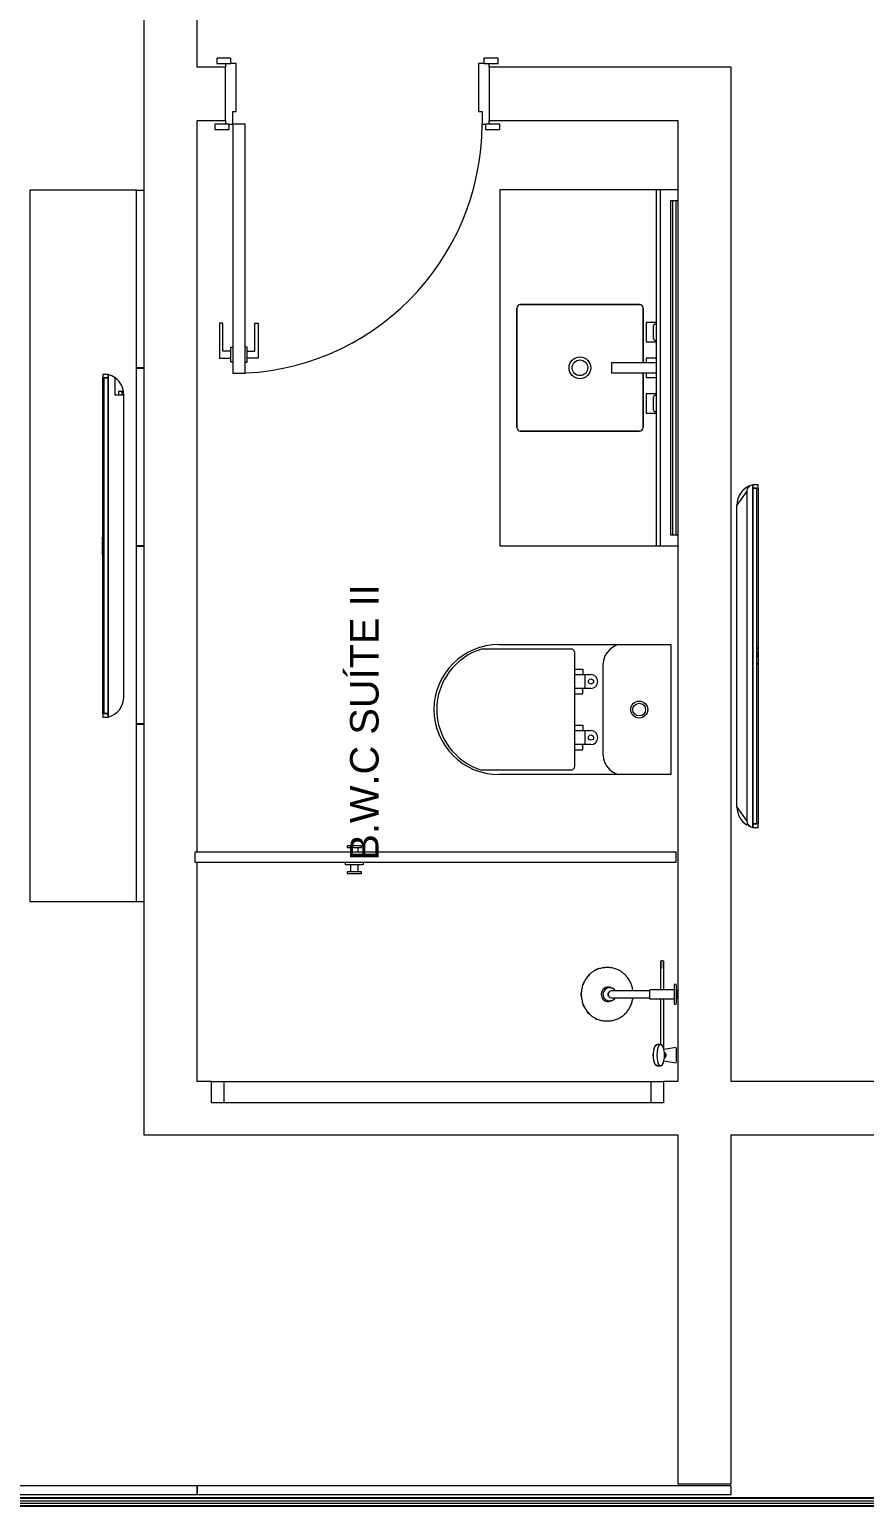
# Model space of a CAD drawing. Header units: millimetres. Extents: x 586.5 to 618.3, y 239.1 to 272.6.
# Drawn here: x 596.526 to 598.87, y 240.122 to 244.271 of the extents above; entities that cross this region are included whole.
import ezdxf

# ---------------------------------------------------------------- set-up
doc = ezdxf.new("R2010")
doc.units = ezdxf.units.MM
doc.header["$LTSCALE"] = 75
doc.linetypes.add('HIDDEN', pattern=[0.375, 0.25, -0.125])
for name, color, linetype, lineweight in [('A Arquitetura LRZ', 252, 'Continuous', 9), ('A Cumbuca LRZ', 254, 'HIDDEN', 9), ('A Esquadrias LRZ', 252, 'Continuous', 9), ('A Mobiliário LRZ', 253, 'Continuous', 9)]:
    doc.layers.add(name, color=color, linetype=linetype, lineweight=lineweight)
doc.styles.add('R80', font='arial.ttf')

msp = doc.modelspace()

# ---------------------------------------------------------------- linework, layer by layer
at = {"layer": 'A Arquitetura LRZ'}
for p, q in [((596.8465, 245.3144), (596.8465, 243.8194)), ((596.9965, 244.1654), (596.9965, 245.1654)), ((597.0765, 244.1654), (596.9965, 244.1654)), ((596.9965, 244.1654), (596.9965, 244.1644)), ((597.0765, 244.0154), (597.0765, 244.1654)), ((598.4955, 244.1654), (597.8165, 244.1654)), ((597.8165, 244.1654), (597.8165, 244.0154)), ((598.4965, 244.1654), (598.4955, 244.1654)), ((598.4965, 241.3154), (598.4965, 244.1654)), ((596.9965, 244.0154), (597.0765, 244.0154)), ((596.9965, 241.9604), (596.9965, 244.0154)), ((597.8165, 244.0154), (598.3465, 244.0154)), ((598.3465, 244.0154), (598.3465, 243.8204)), ((596.8465, 243.3214), (596.8465, 243.3194)), ((596.8465, 242.8214), (596.8465, 242.8194)), ((598.3465, 242.8204), (598.3465, 241.3154)), ((596.8465, 242.3214), (596.8465, 242.3194)), ((596.9965, 241.3154), (596.9965, 241.9304)), ((596.8465, 241.8214), (596.8465, 241.1654)), ((597.0365, 241.3154), (596.9965, 241.3154)), ((598.3465, 241.3154), (598.3065, 241.3154)), ((599.1215, 241.3154), (598.4965, 241.3154)), ((596.8465, 241.1654), (598.3465, 241.1654)), ((598.3465, 241.1654), (598.3465, 240.1854)), ((598.4965, 241.1664), (598.4965, 241.1654)), ((598.4965, 241.1654), (599.1215, 241.1654)), ((598.4965, 240.1854), (598.4965, 241.1654)), ((598.3465, 240.1854), (598.4965, 240.1854))]:
    msp.add_line(p, q, dxfattribs=at)
at = {"layer": 'A Esquadrias LRZ'}
for p, q in [((597.0915, 244.1904), (597.0515, 244.1904)), ((597.0515, 244.1904), (597.0515, 244.1754)), ((597.0915, 244.1754), (597.0915, 244.1904)), ((597.8415, 244.1904), (597.8015, 244.1904)), ((597.8015, 244.1904), (597.8015, 244.1754)), ((597.8415, 244.1754), (597.8415, 244.1904)), ((597.0515, 244.1754), (597.0915, 244.1754)), ((597.0765, 244.1754), (597.0765, 244.1654)), ((597.1065, 244.1754), (597.0915, 244.1754)), ((597.1065, 244.0404), (597.1065, 244.1754)), ((597.7865, 244.1754), (597.7865, 244.0404)), ((597.8015, 244.1754), (597.7865, 244.1754)), ((597.8015, 244.1754), (597.8415, 244.1754)), ((597.8165, 244.1654), (597.8165, 244.1754)), ((597.0965, 244.0054), (597.0965, 244.0404)), ((597.0965, 244.0404), (597.1065, 244.0404)), ((597.7865, 244.0404), (597.7965, 244.0404)), ((597.7965, 244.0404), (597.7965, 244.0054)), ((597.0865, 244.0054), (597.0465, 244.0054)), ((597.0465, 244.0054), (597.0465, 243.9904)), ((597.0465, 243.9904), (597.0865, 243.9904)), ((597.0765, 244.0154), (597.0765, 244.0054)), ((597.0865, 243.9904), (597.0865, 244.0054)), ((597.0865, 244.0054), (597.0965, 244.0054)), ((597.1315, 244.0054), (597.0965, 244.0054)), ((597.0965, 244.0054), (597.0965, 243.3054)), ((597.1315, 243.3054), (597.1315, 244.0054)), ((597.7965, 244.0054), (597.8065, 244.0054)), ((597.8465, 244.0054), (597.8065, 244.0054)), ((597.8065, 244.0054), (597.8065, 243.9904)), ((597.8065, 243.9904), (597.8465, 243.9904)), ((597.8165, 244.0054), (597.8165, 244.0154)), ((597.8465, 243.9904), (597.8465, 244.0054)), ((597.0691, 243.4461), (597.0597, 243.4461)), ((597.0597, 243.4461), (597.0597, 243.3471)), ((597.0691, 243.3671), (597.0691, 243.4461)), ((597.159, 243.3671), (597.159, 243.4461)), ((597.159, 243.4461), (597.1684, 243.4461)), ((597.1684, 243.4461), (597.1684, 243.3471)), ((597.0914, 243.3671), (597.0691, 243.3671)), ((597.0914, 243.3781), (597.0965, 243.3781)), ((597.0914, 243.3571), (597.0914, 243.3781)), ((597.0914, 243.3362), (597.0914, 243.3571)), ((597.1367, 243.3781), (597.1315, 243.3781)), ((597.1367, 243.3571), (597.1367, 243.3781)), ((597.1367, 243.3671), (597.159, 243.3671)), ((597.1367, 243.3362), (597.1367, 243.3571)), ((597.0597, 243.3471), (597.0914, 243.3471)), ((597.0965, 243.3362), (597.0914, 243.3362)), ((597.1315, 243.3362), (597.1367, 243.3362)), ((597.1684, 243.3471), (597.1367, 243.3471)), ((597.0965, 243.3054), (597.1315, 243.3054)), ((597.0365, 241.2554), (597.0365, 241.3154)), ((597.0365, 241.3154), (597.0715, 241.3154)), ((597.0715, 241.3154), (597.0715, 241.2554)), ((597.0715, 241.3154), (598.2715, 241.3154)), ((598.2715, 241.2554), (598.2715, 241.3154)), ((598.2715, 241.3154), (598.3065, 241.3154)), ((598.3065, 241.3154), (598.3065, 241.2554)), ((597.0715, 241.2554), (597.0365, 241.2554)), ((598.2715, 241.2554), (597.0715, 241.2554)), ((598.3065, 241.2554), (598.2715, 241.2554)), ((596.9965, 240.1799), (595.4965, 240.1799)), ((596.9965, 240.1549), (596.9965, 240.1799)), ((598.4965, 240.1799), (596.9965, 240.1799)), ((596.9965, 240.1799), (596.9965, 240.1549)), ((598.4965, 240.1549), (598.4965, 240.1799)), ((586.7992, 240.1465), (601.1992, 240.1465)), ((601.1992, 240.1215), (586.7992, 240.1215)), ((586.8042, 240.1445), (601.1942, 240.1445)), ((601.1942, 240.1435), (586.8042, 240.1435)), ((586.8042, 240.1374), (601.1942, 240.1374)), ((586.8042, 240.1306), (601.1942, 240.1306)), ((586.8042, 240.1245), (601.1942, 240.1245)), ((586.8042, 240.1235), (601.1942, 240.1235)), ((595.4965, 240.1549), (596.9965, 240.1549)), ((596.9965, 240.1549), (598.4965, 240.1549))]:
    msp.add_line(p, q, dxfattribs=at)
msp.add_arc((597.0965, 244.005), 0.7, 270.0368, 0.0368, dxfattribs=at)
at = {"layer": 'A Mobiliário LRZ'}
for p, q in [((596.5265, 243.8194), (596.5265, 241.8214)), ((596.8265, 243.8194), (596.5265, 243.8194)), ((596.8265, 243.3214), (596.8265, 243.8194)), ((596.8265, 243.8194), (596.8465, 243.8194)), ((596.8465, 243.8194), (596.8465, 243.3214)), ((598.2865, 243.8204), (597.8465, 243.8204)), ((597.8465, 243.8204), (597.8465, 242.8204)), ((598.2865, 242.8204), (598.2865, 243.8204)), ((598.2965, 243.8204), (598.2865, 243.8204)), ((598.3465, 243.8204), (598.2965, 243.8204)), ((598.2965, 243.8204), (598.2965, 242.8204)), ((598.3465, 243.8204), (598.3465, 243.7904)), ((598.3265, 242.8504), (598.3265, 243.7904)), ((598.3265, 243.7904), (598.3465, 243.7904)), ((598.3315, 243.7904), (598.3315, 242.8504)), ((598.3415, 242.8504), (598.3415, 243.7904)), ((598.3465, 243.7904), (598.3465, 242.8504)), ((597.894, 243.4879), (597.894, 243.1529)), ((597.894, 243.1529), (597.894, 243.4879)), ((598.239, 243.4979), (597.904, 243.4979)), ((597.904, 243.4979), (598.239, 243.4979)), ((598.249, 243.3357), (598.249, 243.4879)), ((598.249, 243.4879), (598.249, 243.3357)), ((598.2865, 243.4474), (598.257, 243.4474)), ((598.257, 243.4474), (598.257, 243.3934)), ((598.2774, 243.4366), (598.2774, 243.4042)), ((598.257, 243.3934), (598.2865, 243.3934)), ((596.8265, 243.3194), (596.8265, 243.3214)), ((596.8265, 243.3214), (596.8465, 243.3214)), ((596.8265, 242.8214), (596.8265, 243.3194)), ((596.8265, 243.3194), (596.8465, 243.3194)), ((596.8465, 243.3194), (596.8465, 242.8214)), ((598.1598, 243.3357), (598.1683, 243.3357)), ((598.1598, 243.3357), (598.1598, 243.3051)), ((598.1683, 243.3357), (598.2867, 243.3357)), ((598.2865, 243.3474), (598.2571, 243.3474)), ((598.2571, 243.3474), (598.2571, 243.3357)), ((596.7315, 243.3019), (596.7315, 243.2919)), ((596.7465, 243.3019), (596.7315, 243.3019)), ((596.7315, 243.2919), (596.7465, 243.2919)), ((596.7315, 242.3489), (596.7315, 243.2919)), ((596.7345, 243.2919), (596.7345, 242.3489)), ((596.7465, 243.2919), (596.7345, 243.2919)), ((596.7465, 243.3019), (596.7465, 242.3389)), ((596.7465, 243.2919), (596.7465, 243.3019)), ((596.7465, 242.3489), (596.7465, 243.2919)), ((596.7665, 243.2438), (596.7665, 243.2923)), ((598.1683, 243.3051), (598.1598, 243.3051)), ((598.2867, 243.3051), (598.1683, 243.3051)), ((598.249, 243.1529), (598.249, 243.3051)), ((598.249, 243.3051), (598.249, 243.1529)), ((598.2571, 243.3051), (598.2571, 243.2934)), ((598.2571, 243.2934), (598.2865, 243.2934)), ((596.7905, 243.2438), (596.7665, 243.2438)), ((596.7758, 243.2545), (596.7758, 243.2438)), ((596.7758, 243.2545), (596.7858, 243.2545)), ((596.7776, 243.2444), (596.7807, 243.2444)), ((596.7776, 243.2444), (596.7776, 243.2438)), ((596.7807, 243.2444), (596.7846, 243.2444)), ((596.7807, 243.2444), (596.7807, 243.2438)), ((596.7846, 243.2444), (596.7846, 243.2438)), ((596.7858, 243.2438), (596.7858, 243.2545)), ((596.7905, 243.2448), (596.7905, 243.2438)), ((596.7905, 242.396), (596.7905, 243.2438)), ((598.2865, 243.2474), (598.257, 243.2474)), ((598.257, 243.2474), (598.257, 243.1934)), ((598.2774, 243.2366), (598.2774, 243.2042)), ((598.257, 243.1934), (598.2865, 243.1934)), ((597.904, 243.1429), (598.239, 243.1429)), ((598.239, 243.1429), (597.904, 243.1429)), ((598.5565, 242.0289), (598.5565, 242.9919)), ((598.5715, 242.9919), (598.5565, 242.9919)), ((598.5565, 242.9919), (598.5565, 242.9819)), ((598.5685, 242.9819), (598.5565, 242.9819)), ((598.5565, 242.9819), (598.5565, 242.0389)), ((598.5565, 242.9819), (598.5715, 242.9819)), ((598.5685, 242.0389), (598.5685, 242.9819)), ((598.5715, 242.9819), (598.5715, 242.9919)), ((598.5715, 242.9819), (598.5715, 242.0389)), ((598.5399, 242.9738), (598.5125, 242.9348)), ((598.5399, 242.9738), (598.5399, 242.0471)), ((598.5125, 242.9338), (598.5125, 242.9348)), ((598.5125, 242.086), (598.5125, 242.9338)), ((596.7315, 242.8449), (596.7311, 242.8449)), ((596.7311, 242.8446), (596.7311, 242.8449)), ((596.7311, 242.8423), (596.7311, 242.8449)), ((596.7311, 242.8449), (596.7311, 242.8399)), ((596.7311, 242.8449), (596.7315, 242.8449)), ((596.7311, 242.8449), (596.7315, 242.8449)), ((596.7311, 242.8399), (596.7311, 242.8446)), ((596.7311, 242.8432), (596.7311, 242.8432)), ((596.7311, 242.8432), (596.7311, 242.8413)), ((596.7311, 242.8413), (596.7311, 242.8432)), ((596.7311, 242.8432), (596.7315, 242.8432)), ((596.7311, 242.8432), (596.7315, 242.8432)), ((596.7311, 242.8423), (596.7315, 242.8423)), ((596.7311, 242.8399), (596.7315, 242.8399)), ((596.7311, 242.8367), (596.7311, 242.8381)), ((596.7311, 242.8381), (596.7315, 242.8381)), ((596.7311, 242.8348), (596.7311, 242.8367)), ((596.7311, 242.8367), (596.7315, 242.8367)), ((596.7311, 242.8367), (596.7315, 242.8367)), ((596.7311, 242.8359), (596.7315, 242.8359)), ((596.7311, 242.8325), (596.7311, 242.8348)), ((596.7315, 242.8348), (596.7311, 242.8348)), ((596.7311, 242.8325), (596.7315, 242.8325)), ((596.7311, 242.8287), (596.7311, 242.8304)), ((596.7311, 242.8304), (596.7311, 242.8256)), ((596.7311, 242.8304), (596.7315, 242.8304)), ((596.7311, 242.8274), (596.7311, 242.8287)), ((596.7311, 242.8287), (596.7315, 242.8287)), ((596.7311, 242.8256), (596.7311, 242.8274)), ((596.7315, 242.8274), (596.7311, 242.8274)), ((596.7311, 242.8256), (596.7315, 242.8256)), ((596.7315, 242.8237), (596.7311, 242.8237)), ((596.7311, 242.8219), (596.7311, 242.8237)), ((596.7311, 242.8237), (596.7315, 242.8237)), ((596.7315, 242.8236), (596.7311, 242.8236)), ((596.7311, 242.8226), (596.7311, 242.8235)), ((596.7311, 242.8235), (596.7311, 242.8218)), ((596.7311, 242.8209), (596.7311, 242.8226)), ((596.7311, 242.8204), (596.7311, 242.8221)), ((596.7311, 242.8221), (596.7311, 242.8217)), ((596.7311, 242.821), (596.7311, 242.8219)), ((596.7311, 242.8219), (596.7311, 242.8206)), ((596.7311, 242.8219), (596.7315, 242.8219)), ((596.7311, 242.8187), (596.7311, 242.821)), ((596.7311, 242.8206), (596.7311, 242.8209)), ((596.7311, 242.8209), (596.7315, 242.8209)), ((596.7311, 242.8205), (596.7311, 242.8187)), ((596.7311, 242.8187), (596.7311, 242.8204)), ((596.7311, 242.8204), (596.7315, 242.8204)), ((596.7311, 242.8204), (596.7315, 242.8204)), ((596.7311, 242.8194), (596.7311, 242.8187)), ((596.7311, 242.8187), (596.7315, 242.8187)), ((596.7311, 242.8187), (596.7315, 242.8187)), ((596.7311, 242.8141), (596.7311, 242.8169)), ((596.7311, 242.8169), (596.7315, 242.8169)), ((596.8265, 242.8194), (596.8265, 242.8214)), ((596.8265, 242.8214), (596.8465, 242.8214)), ((596.8265, 242.3214), (596.8265, 242.8194)), ((596.8265, 242.8194), (596.8465, 242.8194)), ((596.8465, 242.8194), (596.8465, 242.3214)), ((597.8465, 242.8204), (598.2865, 242.8204)), ((598.2865, 242.8204), (598.2965, 242.8204)), ((598.2965, 242.8204), (598.3465, 242.8204)), ((598.3465, 242.8504), (598.3265, 242.8504)), ((598.3465, 242.8504), (598.3465, 242.8204)), ((596.7311, 242.8131), (596.7311, 242.8141)), ((596.7311, 242.8141), (596.7315, 242.8141)), ((596.7311, 242.814), (596.7315, 242.814)), ((596.7311, 242.8121), (596.7311, 242.8131)), ((596.7311, 242.8131), (596.7315, 242.8131)), ((596.7311, 242.8093), (596.7311, 242.8121)), ((596.7311, 242.8121), (596.7315, 242.8121)), ((596.7311, 242.8121), (596.7315, 242.8121)), ((596.7315, 242.8093), (596.7311, 242.8093)), ((596.7311, 242.8063), (596.7311, 242.8078)), ((596.7311, 242.8078), (596.7315, 242.8078)), ((596.7311, 242.8035), (596.7311, 242.8063)), ((596.7311, 242.8063), (596.7315, 242.8063)), ((596.7311, 242.806), (596.7315, 242.806)), ((596.7311, 242.8049), (596.7315, 242.8049)), ((596.7311, 242.8039), (596.7315, 242.8039)), ((596.7311, 242.8021), (596.7311, 242.8035)), ((596.7315, 242.8035), (596.7311, 242.8035)), ((596.7311, 242.8021), (596.7315, 242.8021)), ((596.7315, 242.8009), (596.7311, 242.8009)), ((596.7315, 242.8009), (596.7311, 242.8009)), ((596.7311, 242.7991), (596.7311, 242.8009)), ((596.7311, 242.8009), (596.7315, 242.8009)), ((596.7311, 242.7998), (596.7311, 242.8007)), ((596.7311, 242.8007), (596.7311, 242.7991)), ((596.7311, 242.7982), (596.7311, 242.7998)), ((596.7311, 242.7976), (596.7311, 242.7993)), ((596.7311, 242.7993), (596.7311, 242.7989)), ((596.7311, 242.7992), (596.7311, 242.7978)), ((596.7311, 242.7992), (596.7315, 242.7992)), ((596.7311, 242.7982), (596.7311, 242.7991)), ((596.7311, 242.796), (596.7311, 242.7982)), ((596.7311, 242.7978), (596.7311, 242.7982)), ((596.7311, 242.7982), (596.7315, 242.7982)), ((596.7311, 242.7978), (596.7311, 242.7959)), ((596.7311, 242.7959), (596.7311, 242.7976)), ((596.7311, 242.7976), (596.7315, 242.7976)), ((596.7311, 242.7976), (596.7315, 242.7976)), ((596.7311, 242.7966), (596.7311, 242.796)), ((596.7311, 242.796), (596.7315, 242.796)), ((596.7311, 242.7959), (596.7315, 242.7959)), ((598.0465, 242.5304), (597.7952, 242.5304)), ((597.8441, 242.5429), (598.3265, 242.5429)), ((598.3265, 242.5429), (598.3265, 242.1779)), ((598.5719, 242.5349), (598.5715, 242.5349)), ((598.5715, 242.5349), (598.5719, 242.5349)), ((598.5715, 242.5349), (598.5719, 242.5349)), ((598.5715, 242.5332), (598.5719, 242.5332)), ((598.5715, 242.5332), (598.5719, 242.5332)), ((598.5715, 242.5323), (598.5719, 242.5323)), ((598.5715, 242.5299), (598.5719, 242.5299)), ((598.5715, 242.5281), (598.5719, 242.5281)), ((598.5715, 242.5267), (598.5719, 242.5267)), ((598.5715, 242.5267), (598.5719, 242.5267)), ((598.5715, 242.5259), (598.5719, 242.5259)), ((598.5719, 242.5299), (598.5719, 242.5349)), ((598.5719, 242.5349), (598.5719, 242.5323)), ((598.5719, 242.5349), (598.5719, 242.5346)), ((598.5719, 242.5346), (598.5719, 242.5299)), ((598.5719, 242.5332), (598.5719, 242.5313)), ((598.5719, 242.5313), (598.5719, 242.5332)), ((598.5719, 242.5332), (598.5719, 242.5332)), ((598.5719, 242.5281), (598.5719, 242.5267)), ((598.5719, 242.5267), (598.5719, 242.5248)), ((598.057, 242.2008), (598.057, 242.52)), ((598.1365, 242.231), (598.1365, 242.4898)), ((598.5719, 242.5248), (598.5715, 242.5248)), ((598.5715, 242.5225), (598.5719, 242.5225)), ((598.5715, 242.5204), (598.5719, 242.5204)), ((598.5715, 242.5187), (598.5719, 242.5187)), ((598.5719, 242.5174), (598.5715, 242.5174)), ((598.5715, 242.5156), (598.5719, 242.5156)), ((598.5719, 242.5137), (598.5715, 242.5137)), ((598.5715, 242.5137), (598.5719, 242.5137)), ((598.5719, 242.5136), (598.5715, 242.5136)), ((598.5715, 242.5119), (598.5719, 242.5119)), ((598.5715, 242.5109), (598.5719, 242.5109)), ((598.5715, 242.5104), (598.5719, 242.5104)), ((598.5715, 242.5104), (598.5719, 242.5104)), ((598.5715, 242.5087), (598.5719, 242.5087)), ((598.5715, 242.5087), (598.5719, 242.5087)), ((598.5715, 242.5069), (598.5719, 242.5069)), ((598.5715, 242.5041), (598.5719, 242.5041)), ((598.5715, 242.504), (598.5719, 242.504)), ((598.5715, 242.5031), (598.5719, 242.5031)), ((598.5715, 242.5021), (598.5719, 242.5021)), ((598.5715, 242.5021), (598.5719, 242.5021)), ((598.5719, 242.4993), (598.5715, 242.4993)), ((598.5715, 242.4978), (598.5719, 242.4978)), ((598.5715, 242.4963), (598.5719, 242.4963)), ((598.5715, 242.496), (598.5719, 242.496)), ((598.5715, 242.4949), (598.5719, 242.4949)), ((598.5715, 242.4939), (598.5719, 242.4939)), ((598.5719, 242.4935), (598.5715, 242.4935)), ((598.5715, 242.4921), (598.5719, 242.4921)), ((598.5719, 242.4909), (598.5715, 242.4909)), ((598.5719, 242.4909), (598.5715, 242.4909)), ((598.5715, 242.4909), (598.5719, 242.4909)), ((598.5715, 242.4892), (598.5719, 242.4892)), ((598.5715, 242.4882), (598.5719, 242.4882)), ((598.5715, 242.4876), (598.5719, 242.4876)), ((598.5715, 242.4876), (598.5719, 242.4876)), ((598.5715, 242.486), (598.5719, 242.486)), ((598.5715, 242.4859), (598.5719, 242.4859)), ((598.5719, 242.5248), (598.5719, 242.5225)), ((598.5719, 242.5156), (598.5719, 242.5204)), ((598.5719, 242.5204), (598.5719, 242.5187)), ((598.5719, 242.5187), (598.5719, 242.5174)), ((598.5719, 242.5174), (598.5719, 242.5156)), ((598.5719, 242.5137), (598.5719, 242.5119)), ((598.5719, 242.5118), (598.5719, 242.5135)), ((598.5719, 242.5135), (598.5719, 242.5126)), ((598.5719, 242.5126), (598.5719, 242.5109)), ((598.5719, 242.5117), (598.5719, 242.5121)), ((598.5719, 242.5121), (598.5719, 242.5104)), ((598.5719, 242.5106), (598.5719, 242.5119)), ((598.5719, 242.5119), (598.5719, 242.511)), ((598.5719, 242.511), (598.5719, 242.5087)), ((598.5719, 242.5109), (598.5719, 242.5106)), ((598.5719, 242.5087), (598.5719, 242.5105)), ((598.5719, 242.5104), (598.5719, 242.5087)), ((598.5719, 242.5087), (598.5719, 242.5094)), ((598.5719, 242.5069), (598.5719, 242.5041)), ((598.5719, 242.5041), (598.5719, 242.5031)), ((598.5719, 242.5031), (598.5719, 242.5021)), ((598.5719, 242.5021), (598.5719, 242.4993)), ((598.5719, 242.4978), (598.5719, 242.4963)), ((598.5719, 242.4963), (598.5719, 242.4935)), ((598.5719, 242.4935), (598.5719, 242.4921)), ((598.5719, 242.4909), (598.5719, 242.4891)), ((598.5719, 242.4891), (598.5719, 242.4907)), ((598.5719, 242.4907), (598.5719, 242.4898)), ((598.5719, 242.4898), (598.5719, 242.4882)), ((598.5719, 242.4889), (598.5719, 242.4893)), ((598.5719, 242.4893), (598.5719, 242.4876)), ((598.5719, 242.4878), (598.5719, 242.4892)), ((598.5719, 242.4891), (598.5719, 242.4882)), ((598.5719, 242.4882), (598.5719, 242.4878)), ((598.5719, 242.4882), (598.5719, 242.486)), ((598.5719, 242.4859), (598.5719, 242.4878)), ((598.5719, 242.4876), (598.5719, 242.4859)), ((598.5719, 242.486), (598.5719, 242.4866)), ((598.057, 242.4738), (598.0792, 242.4738)), ((598.057, 242.4588), (598.102, 242.4588)), ((598.0792, 242.4738), (598.0792, 242.4588)), ((598.0853, 242.4588), (598.0853, 242.4195)), ((598.102, 242.4195), (598.057, 242.4195)), ((598.057, 242.4045), (598.0792, 242.4045)), ((598.0792, 242.4045), (598.0792, 242.4195)), ((596.7315, 242.3489), (596.7315, 242.3389)), ((596.7465, 242.3489), (596.7315, 242.3489)), ((596.7315, 242.3389), (596.7465, 242.3389)), ((596.7345, 242.3489), (596.7465, 242.3489)), ((596.7465, 242.3389), (596.7465, 242.3489)), ((596.8265, 242.3194), (596.8265, 242.3214)), ((596.8265, 242.3214), (596.8465, 242.3214)), ((596.8265, 241.8214), (596.8265, 242.3194)), ((596.8265, 242.3194), (596.8465, 242.3194)), ((596.8465, 242.3194), (596.8465, 241.8214)), ((598.057, 242.3163), (598.0792, 242.3163)), ((598.057, 242.3013), (598.102, 242.3013)), ((598.0792, 242.3163), (598.0792, 242.3013)), ((598.0853, 242.3013), (598.0853, 242.262)), ((598.102, 242.262), (598.057, 242.262)), ((598.057, 242.247), (598.0792, 242.247)), ((598.0792, 242.247), (598.0792, 242.262)), ((598.0465, 242.1904), (597.7952, 242.1904)), ((598.3265, 242.1779), (597.8441, 242.1779)), ((598.5125, 242.086), (598.5399, 242.0471)), ((598.5565, 242.0389), (598.5685, 242.0389)), ((598.5715, 242.0389), (598.5565, 242.0389)), ((598.5565, 242.0389), (598.5565, 242.0289)), ((598.5565, 242.0289), (598.5715, 242.0289)), ((598.5715, 242.0289), (598.5715, 242.0389)), ((596.9915, 241.9304), (596.9915, 241.9604)), ((596.9915, 241.9604), (598.3415, 241.9604)), ((597.4579, 241.9774), (597.4179, 241.9774)), ((597.4179, 241.9774), (597.4179, 241.9724)), ((597.4179, 241.9724), (597.4579, 241.9724)), ((597.4279, 241.9604), (597.4279, 241.9724)), ((597.4479, 241.9724), (597.4479, 241.9604)), ((597.4579, 241.9724), (597.4579, 241.9774)), ((598.3415, 241.9304), (598.3415, 241.9604)), ((598.3415, 241.9304), (596.9915, 241.9304)), ((597.4129, 241.9244), (597.4129, 241.9304)), ((597.4629, 241.9244), (597.4129, 241.9244)), ((597.4579, 241.9044), (597.4179, 241.9044)), ((597.4179, 241.9044), (597.4179, 241.8994)), ((597.4279, 241.9044), (597.4279, 241.9244)), ((597.4479, 241.9244), (597.4479, 241.9044)), ((597.4579, 241.8994), (597.4579, 241.9044)), ((597.4629, 241.9304), (597.4629, 241.9244)), ((597.4179, 241.8994), (597.4579, 241.8994)), ((596.5265, 241.8214), (596.8265, 241.8214)), ((596.8265, 241.8214), (596.8465, 241.8214)), ((598.2993, 241.6538), (598.2994, 241.6539)), ((598.2994, 241.6539), (598.2995, 241.654)), ((598.2995, 241.654), (598.2996, 241.6542)), ((598.2996, 241.6542), (598.2998, 241.6543)), ((598.2998, 241.6543), (598.2999, 241.6544)), ((598.2999, 241.6544), (598.3, 241.6545)), ((598.3, 241.6545), (598.3001, 241.6546)), ((598.3001, 241.6546), (598.3002, 241.6547)), ((598.3002, 241.6547), (598.3004, 241.6548)), ((598.3004, 241.6548), (598.3005, 241.6549)), ((598.3005, 241.6549), (598.3007, 241.6549)), ((598.3007, 241.6549), (598.3008, 241.655)), ((598.3008, 241.655), (598.3009, 241.6551)), ((598.3009, 241.6551), (598.3011, 241.6551)), ((598.3011, 241.6551), (598.3012, 241.6552)), ((598.3012, 241.6552), (598.3014, 241.6552)), ((598.3014, 241.6552), (598.3016, 241.6553)), ((598.3016, 241.6553), (598.3017, 241.6553)), ((598.3017, 241.6553), (598.3019, 241.6553)), ((598.3019, 241.6553), (598.302, 241.6554)), ((598.302, 241.6554), (598.3022, 241.6554)), ((598.3022, 241.6554), (598.3023, 241.6554)), ((598.3023, 241.6554), (598.3025, 241.6554)), ((598.3025, 241.6554), (598.3027, 241.6554)), ((598.3027, 241.6554), (598.3028, 241.6554)), ((598.3028, 241.6554), (598.303, 241.6554)), ((598.303, 241.6554), (598.3031, 241.6554)), ((598.3031, 241.6554), (598.3033, 241.6553)), ((598.3033, 241.6553), (598.3035, 241.6553)), ((598.3035, 241.6553), (598.3036, 241.6553)), ((598.3036, 241.6553), (598.3038, 241.6552)), ((598.3038, 241.6552), (598.3039, 241.6552)), ((598.3039, 241.6552), (598.3041, 241.6551)), ((598.3041, 241.6551), (598.3042, 241.655)), ((598.3042, 241.655), (598.3044, 241.655)), ((598.3044, 241.655), (598.3045, 241.6549)), ((598.3045, 241.6549), (598.3046, 241.6548)), ((598.3046, 241.6548), (598.3048, 241.6547)), ((598.3048, 241.6547), (598.3049, 241.6546)), ((598.3049, 241.6546), (598.305, 241.6545)), ((598.305, 241.6545), (598.3051, 241.6544)), ((598.3051, 241.6544), (598.3053, 241.6543)), ((598.3053, 241.6543), (598.3054, 241.6542)), ((598.3054, 241.6542), (598.3055, 241.6541)), ((598.3055, 241.6541), (598.3056, 241.654)), ((598.3056, 241.654), (598.3057, 241.6539)), ((598.0952, 241.6126), (598.0932, 241.6104)), ((598.0972, 241.6147), (598.0952, 241.6126)), ((598.0993, 241.6168), (598.0972, 241.6147)), ((598.1014, 241.6187), (598.0993, 241.6168)), ((598.1036, 241.6205), (598.1014, 241.6187)), ((598.1059, 241.6223), (598.1036, 241.6205)), ((598.1083, 241.6239), (598.1059, 241.6223)), ((598.1107, 241.6255), (598.1083, 241.6239)), ((598.1132, 241.6269), (598.1107, 241.6255)), ((598.1157, 241.6282), (598.1132, 241.6269)), ((598.1183, 241.6295), (598.1157, 241.6282)), ((598.1209, 241.6306), (598.1183, 241.6295)), ((598.1236, 241.6316), (598.1209, 241.6306)), ((598.1263, 241.6325), (598.1236, 241.6316)), ((598.129, 241.6333), (598.1263, 241.6325)), ((598.1318, 241.6339), (598.129, 241.6333)), ((598.1345, 241.6344), (598.1318, 241.6339)), ((598.1373, 241.6349), (598.1345, 241.6344)), ((598.1401, 241.6352), (598.1373, 241.6349)), ((598.143, 241.6353), (598.1401, 241.6352)), ((598.1458, 241.6354), (598.143, 241.6353)), ((598.1454, 241.6354), (598.1448, 241.6354)), ((598.1502, 241.6354), (598.1458, 241.6354)), ((598.151, 241.6354), (598.1502, 241.6354)), ((598.1538, 241.6353), (598.151, 241.6354)), ((598.1566, 241.6351), (598.1538, 241.6353)), ((598.1594, 241.6348), (598.1566, 241.6351)), ((598.1622, 241.6343), (598.1594, 241.6348)), ((598.165, 241.6337), (598.1622, 241.6343)), ((598.1678, 241.6331), (598.165, 241.6337)), ((598.1705, 241.6322), (598.1678, 241.6331)), ((598.1732, 241.6313), (598.1705, 241.6322)), ((598.1758, 241.6303), (598.1732, 241.6313)), ((598.1784, 241.6292), (598.1758, 241.6303)), ((598.181, 241.6279), (598.1784, 241.6292)), ((598.1835, 241.6265), (598.181, 241.6279)), ((598.186, 241.6251), (598.1835, 241.6265)), ((598.1884, 241.6235), (598.186, 241.6251)), ((598.1907, 241.6218), (598.1884, 241.6235)), ((598.193, 241.6201), (598.1907, 241.6218)), ((598.1952, 241.6182), (598.193, 241.6201)), ((598.1973, 241.6162), (598.1952, 241.6182)), ((598.1994, 241.6142), (598.1973, 241.6162)), ((598.2014, 241.6121), (598.1994, 241.6142)), ((598.2985, 241.6516), (598.2986, 241.6517)), ((598.2985, 241.6514), (598.2985, 241.6516)), ((598.2985, 241.6512), (598.2985, 241.6514)), ((598.2985, 241.6514), (598.2985, 241.6514)), ((598.2985, 241.6514), (598.2985, 241.6513)), ((598.2985, 241.6513), (598.2985, 241.651)), ((598.2985, 241.6507), (598.2985, 241.6512)), ((598.2985, 241.651), (598.2985, 241.6505)), ((598.2985, 241.6501), (598.2985, 241.6507)), ((598.2985, 241.6505), (598.2985, 241.6497)), ((598.2985, 241.6492), (598.2985, 241.6501)), ((598.2985, 241.6497), (598.2985, 241.6488)), ((598.2985, 241.6482), (598.2985, 241.6492)), ((598.2985, 241.6488), (598.2985, 241.6476)), ((598.2985, 241.6469), (598.2985, 241.6482)), ((598.2985, 241.6476), (598.2985, 241.6463)), ((598.2985, 241.6455), (598.2985, 241.6469)), ((598.2985, 241.6463), (598.2985, 241.6448)), ((598.2985, 241.6438), (598.2985, 241.6455)), ((598.2985, 241.6448), (598.2985, 241.643)), ((598.2985, 241.642), (598.2985, 241.6438)), ((598.2985, 241.643), (598.2985, 241.6411)), ((598.2985, 241.6399), (598.2985, 241.642)), ((598.2985, 241.6411), (598.2985, 241.6389)), ((598.2985, 241.6377), (598.2985, 241.6399)), ((598.2985, 241.6389), (598.2985, 241.6366)), ((598.2985, 241.6353), (598.2985, 241.6377)), ((598.2985, 241.6366), (598.2985, 241.6341)), ((598.2985, 241.6327), (598.2985, 241.6353)), ((598.2985, 241.6341), (598.2985, 241.6326)), ((598.2985, 241.6268), (598.2985, 241.6326)), ((598.2985, 241.6172), (598.2985, 241.6268)), ((598.2985, 241.6082), (598.2985, 241.6172)), ((598.2986, 241.6522), (598.2987, 241.6524)), ((598.2986, 241.652), (598.2986, 241.6522)), ((598.2986, 241.6519), (598.2986, 241.652)), ((598.2986, 241.6517), (598.2986, 241.6519)), ((598.2987, 241.6527), (598.2988, 241.6528)), ((598.2987, 241.6525), (598.2987, 241.6527)), ((598.2987, 241.6524), (598.2987, 241.6525)), ((598.2988, 241.6528), (598.2989, 241.653)), ((598.2989, 241.6531), (598.299, 241.6533)), ((598.2989, 241.653), (598.2989, 241.6531)), ((598.299, 241.6533), (598.2991, 241.6534)), ((598.2991, 241.6534), (598.2992, 241.6535)), ((598.2992, 241.6537), (598.2993, 241.6538)), ((598.2992, 241.6535), (598.2992, 241.6537)), ((598.3057, 241.6539), (598.3058, 241.6537)), ((598.3058, 241.6537), (598.3059, 241.6536)), ((598.3059, 241.6536), (598.306, 241.6535)), ((598.306, 241.6535), (598.3061, 241.6533)), ((598.3061, 241.6533), (598.3061, 241.6532)), ((598.3061, 241.6532), (598.3062, 241.653)), ((598.3062, 241.653), (598.3063, 241.6529)), ((598.3063, 241.6529), (598.3063, 241.6527)), ((598.3063, 241.6527), (598.3064, 241.6526)), ((598.3064, 241.6526), (598.3064, 241.6524)), ((598.3064, 241.6524), (598.3064, 241.6523)), ((598.3064, 241.6523), (598.3065, 241.6521)), ((598.3065, 241.6521), (598.3065, 241.652)), ((598.3065, 241.652), (598.3065, 241.6518)), ((598.3065, 241.6518), (598.3065, 241.6516)), ((598.3065, 241.6516), (598.3065, 241.6515)), ((598.3065, 241.6515), (598.3065, 241.6514)), ((598.3065, 241.6511), (598.3065, 241.6514)), ((598.3065, 241.6514), (598.3065, 241.6514)), ((598.3065, 241.6514), (598.3065, 241.6513)), ((598.3065, 241.6513), (598.3065, 241.651)), ((598.3065, 241.6507), (598.3065, 241.6511)), ((598.3065, 241.651), (598.3065, 241.6505)), ((598.3065, 241.6501), (598.3065, 241.6507)), ((598.3065, 241.6505), (598.3065, 241.6497)), ((598.3065, 241.6492), (598.3065, 241.6501)), ((598.3065, 241.6497), (598.3065, 241.6488)), ((598.3065, 241.6482), (598.3065, 241.6492)), ((598.3065, 241.6488), (598.3065, 241.6476)), ((598.3065, 241.6469), (598.3065, 241.6482)), ((598.3065, 241.6476), (598.3065, 241.6463)), ((598.3065, 241.6454), (598.3065, 241.6469)), ((598.3065, 241.6463), (598.3065, 241.6448)), ((598.3065, 241.6438), (598.3065, 241.6454)), ((598.3065, 241.6448), (598.3065, 241.643)), ((598.3065, 241.6419), (598.3065, 241.6438)), ((598.3065, 241.643), (598.3065, 241.6411)), ((598.3065, 241.6399), (598.3065, 241.6419)), ((598.3065, 241.6411), (598.3065, 241.6389)), ((598.3065, 241.6376), (598.3065, 241.6399)), ((598.3065, 241.6389), (598.3065, 241.6366)), ((598.3065, 241.6352), (598.3065, 241.6376)), ((598.3065, 241.6366), (598.3065, 241.6341)), ((598.3065, 241.6326), (598.3065, 241.6352)), ((598.3065, 241.6341), (598.3065, 241.6326)), ((598.3065, 241.6326), (598.3065, 241.6225)), ((598.3065, 241.6225), (598.3065, 241.6132)), ((598.3065, 241.6132), (598.3065, 241.6046)), ((598.0763, 241.5731), (598.0759, 241.5702)), ((598.0768, 241.5761), (598.0763, 241.5731)), ((598.0775, 241.579), (598.0768, 241.5761)), ((598.0782, 241.5819), (598.0775, 241.579)), ((598.0791, 241.5847), (598.0782, 241.5819)), ((598.08, 241.5876), (598.0791, 241.5847)), ((598.0811, 241.5903), (598.08, 241.5876)), ((598.0823, 241.5931), (598.0811, 241.5903)), ((598.0836, 241.5957), (598.0823, 241.5931)), ((598.0849, 241.5983), (598.0836, 241.5957)), ((598.0864, 241.6009), (598.0849, 241.5983)), ((598.088, 241.6034), (598.0864, 241.6009)), ((598.0897, 241.6058), (598.088, 241.6034)), ((598.0914, 241.6082), (598.0897, 241.6058)), ((598.0932, 241.6104), (598.0914, 241.6082)), ((598.1571, 241.5783), (598.153, 241.5783)), ((598.1573, 241.5783), (598.1571, 241.5783)), ((598.1579, 241.5783), (598.1573, 241.5783)), ((598.1586, 241.5782), (598.1579, 241.5783)), ((598.1593, 241.5781), (598.1586, 241.5782)), ((598.16, 241.578), (598.1593, 241.5781)), ((598.1606, 241.5779), (598.16, 241.578)), ((598.1613, 241.5777), (598.1606, 241.5779)), ((598.1619, 241.5775), (598.1613, 241.5777)), ((598.1626, 241.5773), (598.1619, 241.5775)), ((598.1632, 241.5771), (598.1626, 241.5773)), ((598.1638, 241.5768), (598.1632, 241.5771)), ((598.1644, 241.5765), (598.1638, 241.5768)), ((598.1651, 241.5762), (598.1644, 241.5765)), ((598.1656, 241.5758), (598.1651, 241.5762)), ((598.1662, 241.5754), (598.1656, 241.5758)), ((598.1668, 241.575), (598.1662, 241.5754)), ((598.1673, 241.5746), (598.1668, 241.575)), ((598.1679, 241.5742), (598.1673, 241.5746)), ((598.1684, 241.5737), (598.1679, 241.5742)), ((598.1689, 241.5732), (598.1684, 241.5737)), ((598.1693, 241.5727), (598.1689, 241.5732)), ((598.1698, 241.5722), (598.1693, 241.5727)), ((598.1702, 241.5716), (598.1698, 241.5722)), ((598.1706, 241.5711), (598.1702, 241.5716)), ((598.171, 241.5705), (598.1706, 241.5711)), ((598.2033, 241.6098), (598.2014, 241.6121)), ((598.2051, 241.6075), (598.2033, 241.6098)), ((598.2068, 241.6052), (598.2051, 241.6075)), ((598.2085, 241.6027), (598.2068, 241.6052)), ((598.21, 241.6002), (598.2085, 241.6027)), ((598.2115, 241.5976), (598.21, 241.6002)), ((598.2128, 241.595), (598.2115, 241.5976)), ((598.2141, 241.5923), (598.2128, 241.595)), ((598.2152, 241.5896), (598.2141, 241.5923)), ((598.2163, 241.5868), (598.2152, 241.5896)), ((598.2172, 241.584), (598.2163, 241.5868)), ((598.218, 241.5811), (598.2172, 241.584)), ((598.2188, 241.5782), (598.218, 241.5811)), ((598.2194, 241.5753), (598.2188, 241.5782)), ((598.2199, 241.5723), (598.2194, 241.5753)), ((598.2201, 241.5704), (598.2199, 241.5723)), ((598.3365, 241.5729), (598.2675, 241.5729)), ((598.2675, 241.5604), (598.2675, 241.5729)), ((598.2985, 241.6), (598.2985, 241.6082)), ((598.2985, 241.5926), (598.2985, 241.6)), ((598.2985, 241.5859), (598.2985, 241.5926)), ((598.2985, 241.58), (598.2985, 241.5859)), ((598.2985, 241.5748), (598.2985, 241.58)), ((598.2985, 241.5729), (598.2985, 241.5748)), ((598.3065, 241.6046), (598.3065, 241.5967)), ((598.3065, 241.5967), (598.3065, 241.5896)), ((598.3065, 241.5896), (598.3065, 241.5832)), ((598.3065, 241.5832), (598.3065, 241.5776)), ((598.3065, 241.5776), (598.3065, 241.5729)), ((598.3415, 241.5879), (598.3365, 241.5879)), ((598.3365, 241.5866), (598.3365, 241.5604)), ((598.3415, 241.5866), (598.3415, 241.5604)), ((598.3425, 241.5729), (598.3415, 241.5729)), ((598.3425, 241.5729), (598.3425, 241.5604)), ((598.0755, 241.5672), (598.0753, 241.5642)), ((598.0753, 241.5642), (598.0753, 241.5612)), ((598.0753, 241.5612), (598.0753, 241.5604)), ((598.0753, 241.5604), (598.0753, 241.5574)), ((598.0753, 241.5574), (598.0755, 241.5544)), ((598.0759, 241.5702), (598.0755, 241.5672)), ((598.0755, 241.5544), (598.0758, 241.5514)), ((598.0758, 241.5514), (598.0761, 241.5485)), ((598.0761, 241.5485), (598.0767, 241.5455)), ((598.0767, 241.5455), (598.0773, 241.5426)), ((598.0773, 241.5426), (598.078, 241.5397)), ((598.078, 241.5397), (598.0788, 241.5368)), ((598.0788, 241.5368), (598.0798, 241.534)), ((598.0798, 241.534), (598.0808, 241.5312)), ((598.0808, 241.5312), (598.082, 241.5285)), ((598.153, 241.5425), (598.1571, 241.5425)), ((598.1571, 241.5425), (598.1578, 241.5425)), ((598.1578, 241.5425), (598.1584, 241.5426)), ((598.1584, 241.5426), (598.1591, 241.5426)), ((598.1591, 241.5426), (598.1598, 241.5427)), ((598.1598, 241.5427), (598.1604, 241.5429)), ((598.1715, 241.5704), (598.1604, 241.5704)), ((598.1604, 241.5504), (598.1715, 241.5504)), ((598.1604, 241.5429), (598.1611, 241.543)), ((598.1611, 241.543), (598.1618, 241.5432)), ((598.1618, 241.5432), (598.1624, 241.5434)), ((598.1624, 241.5434), (598.163, 241.5437)), ((598.163, 241.5437), (598.1637, 241.5439)), ((598.1637, 241.5439), (598.1643, 241.5442)), ((598.1643, 241.5442), (598.1649, 241.5445)), ((598.1649, 241.5445), (598.1655, 241.5449)), ((598.1655, 241.5449), (598.1661, 241.5453)), ((598.1661, 241.5453), (598.1666, 241.5457)), ((598.1666, 241.5457), (598.1672, 241.5461)), ((598.1672, 241.5461), (598.1677, 241.5465)), ((598.1677, 241.5465), (598.1682, 241.547)), ((598.1682, 241.547), (598.1687, 241.5475)), ((598.1687, 241.5475), (598.1692, 241.548)), ((598.1692, 241.548), (598.1697, 241.5485)), ((598.1697, 241.5485), (598.1701, 241.549)), ((598.1701, 241.549), (598.1705, 241.5496)), ((598.1705, 241.5496), (598.1709, 241.5502)), ((598.1719, 241.5704), (598.1715, 241.5704)), ((598.1715, 241.5504), (598.1723, 241.5504)), ((598.1728, 241.5704), (598.1719, 241.5704)), ((598.1723, 241.5504), (598.1732, 241.5504)), ((598.1737, 241.5704), (598.1728, 241.5704)), ((598.1732, 241.5504), (598.1742, 241.5504)), ((598.1747, 241.5704), (598.1737, 241.5704)), ((598.1742, 241.5504), (598.1752, 241.5504)), ((598.1758, 241.5704), (598.1747, 241.5704)), ((598.1752, 241.5504), (598.1763, 241.5504)), ((598.177, 241.5704), (598.1758, 241.5704)), ((598.1763, 241.5504), (598.1775, 241.5504)), ((598.1782, 241.5704), (598.177, 241.5704)), ((598.1775, 241.5504), (598.1788, 241.5504)), ((598.1796, 241.5704), (598.1782, 241.5704)), ((598.1788, 241.5504), (598.1802, 241.5504)), ((598.1809, 241.5704), (598.1796, 241.5704)), ((598.1802, 241.5504), (598.1816, 241.5504)), ((598.1824, 241.5704), (598.1809, 241.5704)), ((598.1816, 241.5504), (598.1831, 241.5504)), ((598.1839, 241.5704), (598.1824, 241.5704)), ((598.1831, 241.5504), (598.1847, 241.5504)), ((598.1855, 241.5704), (598.1839, 241.5704)), ((598.1847, 241.5504), (598.1863, 241.5504)), ((598.1872, 241.5704), (598.1855, 241.5704)), ((598.1863, 241.5504), (598.188, 241.5504)), ((598.1889, 241.5704), (598.1872, 241.5704)), ((598.188, 241.5504), (598.1897, 241.5504)), ((598.1907, 241.5704), (598.1889, 241.5704)), ((598.1897, 241.5504), (598.1915, 241.5504)), ((598.1925, 241.5704), (598.1907, 241.5704)), ((598.1915, 241.5504), (598.1933, 241.5504)), ((598.1944, 241.5704), (598.1925, 241.5704)), ((598.1933, 241.5504), (598.1952, 241.5504)), ((598.1963, 241.5704), (598.1944, 241.5704)), ((598.1952, 241.5504), (598.1972, 241.5504)), ((598.1982, 241.5704), (598.1963, 241.5704)), ((598.1972, 241.5504), (598.1992, 241.5504)), ((598.2003, 241.5704), (598.1982, 241.5704)), ((598.1992, 241.5504), (598.2012, 241.5504)), ((598.2023, 241.5704), (598.2003, 241.5704)), ((598.2012, 241.5504), (598.2032, 241.5504)), ((598.2044, 241.5704), (598.2023, 241.5704)), ((598.2032, 241.5504), (598.2053, 241.5504)), ((598.2065, 241.5704), (598.2044, 241.5704)), ((598.2053, 241.5504), (598.2075, 241.5504)), ((598.2086, 241.5704), (598.2065, 241.5704)), ((598.2075, 241.5504), (598.2096, 241.5504)), ((598.2108, 241.5704), (598.2086, 241.5704)), ((598.2096, 241.5504), (598.2118, 241.5504)), ((598.213, 241.5704), (598.2108, 241.5704)), ((598.2118, 241.5504), (598.214, 241.5504)), ((598.2152, 241.5704), (598.213, 241.5704)), ((598.2137, 241.5277), (598.2149, 241.5305)), ((598.214, 241.5504), (598.2162, 241.5504)), ((598.2149, 241.5305), (598.216, 241.5332)), ((598.2174, 241.5704), (598.2152, 241.5704)), ((598.216, 241.5332), (598.217, 241.5361)), ((598.2162, 241.5504), (598.2184, 241.5504)), ((598.217, 241.5361), (598.2178, 241.5389)), ((598.2196, 241.5704), (598.2174, 241.5704)), ((598.2178, 241.5389), (598.2186, 241.5418)), ((598.2184, 241.5504), (598.2207, 241.5504)), ((598.2186, 241.5418), (598.2192, 241.5447)), ((598.2192, 241.5447), (598.2197, 241.5477)), ((598.2219, 241.5704), (598.2196, 241.5704)), ((598.2197, 241.5477), (598.2201, 241.5504)), ((598.2207, 241.5504), (598.2229, 241.5504)), ((598.2241, 241.5704), (598.2219, 241.5704)), ((598.2229, 241.5504), (598.2241, 241.5504)), ((598.2675, 241.5704), (598.2241, 241.5704)), ((598.2241, 241.5504), (598.2675, 241.5504)), ((598.2675, 241.5479), (598.2675, 241.5604)), ((598.2675, 241.5479), (598.3365, 241.5479)), ((598.2985, 241.545), (598.2985, 241.5479)), ((598.2985, 241.5399), (598.2985, 241.545)), ((598.2985, 241.5347), (598.2985, 241.5399)), ((598.2985, 241.5295), (598.2985, 241.5347)), ((598.2985, 241.5242), (598.2985, 241.5295)), ((598.3065, 241.5478), (598.3065, 241.5427)), ((598.3065, 241.5427), (598.3065, 241.5375)), ((598.3065, 241.5375), (598.3065, 241.5323)), ((598.3065, 241.5323), (598.3065, 241.5271)), ((598.3365, 241.5604), (598.3365, 241.5342)), ((598.3365, 241.5329), (598.3415, 241.5329)), ((598.3415, 241.5604), (598.3415, 241.5342)), ((598.3415, 241.5479), (598.3425, 241.5479)), ((598.3425, 241.5604), (598.3425, 241.5479)), ((598.082, 241.5285), (598.0832, 241.5258)), ((598.0832, 241.5258), (598.0846, 241.5232)), ((598.0846, 241.5232), (598.086, 241.5206)), ((598.086, 241.5206), (598.0876, 241.5181)), ((598.0876, 241.5181), (598.0892, 241.5156)), ((598.0892, 241.5156), (598.0909, 241.5133)), ((598.0909, 241.5133), (598.0927, 241.511)), ((598.0927, 241.511), (598.0946, 241.5088)), ((598.0946, 241.5088), (598.0966, 241.5066)), ((598.0966, 241.5066), (598.0987, 241.5046)), ((598.0987, 241.5046), (598.1008, 241.5026)), ((598.1008, 241.5026), (598.103, 241.5008)), ((598.103, 241.5008), (598.1053, 241.499)), ((598.1053, 241.499), (598.1077, 241.4973)), ((598.1077, 241.4973), (598.1101, 241.4957)), ((598.1101, 241.4957), (598.1125, 241.4943)), ((598.1125, 241.4943), (598.115, 241.4929)), ((598.115, 241.4929), (598.1176, 241.4917)), ((598.1176, 241.4917), (598.1202, 241.4905)), ((598.1202, 241.4905), (598.1229, 241.4895)), ((598.1229, 241.4895), (598.1255, 241.4886)), ((598.1255, 241.4886), (598.1283, 241.4878)), ((598.167, 241.4876), (598.1697, 241.4883)), ((598.1697, 241.4883), (598.1724, 241.4892)), ((598.1724, 241.4892), (598.1751, 241.4902)), ((598.1751, 241.4902), (598.1777, 241.4913)), ((598.1777, 241.4913), (598.1803, 241.4926)), ((598.1803, 241.4926), (598.1828, 241.4939)), ((598.1828, 241.4939), (598.1853, 241.4953)), ((598.1853, 241.4953), (598.1877, 241.4969)), ((598.1877, 241.4969), (598.1901, 241.4985)), ((598.1901, 241.4985), (598.1924, 241.5003)), ((598.1924, 241.5003), (598.1946, 241.5021)), ((598.1946, 241.5021), (598.1968, 241.504)), ((598.1968, 241.504), (598.1989, 241.5061)), ((598.1989, 241.5061), (598.2009, 241.5082)), ((598.2009, 241.5082), (598.2028, 241.5104)), ((598.2028, 241.5104), (598.2046, 241.5126)), ((598.2046, 241.5126), (598.2064, 241.515)), ((598.2064, 241.515), (598.208, 241.5174)), ((598.208, 241.5174), (598.2096, 241.5199)), ((598.2096, 241.5199), (598.2111, 241.5225)), ((598.2111, 241.5225), (598.2125, 241.5251)), ((598.2125, 241.5251), (598.2137, 241.5277)), ((598.2985, 241.519), (598.2985, 241.5242)), ((598.2985, 241.5138), (598.2985, 241.519)), ((598.2985, 241.5085), (598.2985, 241.5138)), ((598.2985, 241.5033), (598.2985, 241.5085)), ((598.2985, 241.4981), (598.2985, 241.5033)), ((598.2985, 241.493), (598.2985, 241.4981)), ((598.2985, 241.4879), (598.2985, 241.493)), ((598.2985, 241.4828), (598.2985, 241.4879)), ((598.3065, 241.5271), (598.3065, 241.5218)), ((598.3065, 241.5218), (598.3065, 241.5166)), ((598.3065, 241.5166), (598.3065, 241.5113)), ((598.3065, 241.5113), (598.3065, 241.5061)), ((598.3065, 241.5061), (598.3065, 241.5009)), ((598.3065, 241.5009), (598.3065, 241.4958)), ((598.3065, 241.4958), (598.3065, 241.4906)), ((598.3065, 241.4906), (598.3065, 241.4856)), ((598.1283, 241.4878), (598.131, 241.4871)), ((598.131, 241.4871), (598.1338, 241.4865)), ((598.1338, 241.4865), (598.1366, 241.486)), ((598.1366, 241.486), (598.1394, 241.4857)), ((598.1394, 241.4857), (598.1422, 241.4855)), ((598.1422, 241.4855), (598.145, 241.4854)), ((598.1448, 241.4854), (598.1454, 241.4854)), ((598.145, 241.4854), (598.1458, 241.4854)), ((598.1458, 241.4854), (598.1502, 241.4854)), ((598.1502, 241.4854), (598.1531, 241.4855)), ((598.1531, 241.4855), (598.1559, 241.4856)), ((598.1559, 241.4856), (598.1587, 241.4859)), ((598.1587, 241.4859), (598.1615, 241.4864)), ((598.1615, 241.4864), (598.1643, 241.4869)), ((598.1643, 241.4869), (598.167, 241.4876)), ((598.2985, 241.4779), (598.2985, 241.4828)), ((598.2985, 241.4729), (598.2985, 241.4779)), ((598.2985, 241.4681), (598.2985, 241.4729)), ((598.2985, 241.4633), (598.2985, 241.4681)), ((598.2985, 241.4587), (598.2985, 241.4633)), ((598.2985, 241.4541), (598.2985, 241.4587)), ((598.2985, 241.4496), (598.2985, 241.4541)), ((598.2985, 241.4453), (598.2985, 241.4496)), ((598.3065, 241.4856), (598.3065, 241.4805)), ((598.3065, 241.4805), (598.3065, 241.4756)), ((598.3065, 241.4756), (598.3065, 241.4707)), ((598.3065, 241.4707), (598.3065, 241.4659)), ((598.3065, 241.4659), (598.3065, 241.4612)), ((598.3065, 241.4612), (598.3065, 241.4565)), ((598.3065, 241.4565), (598.3065, 241.452)), ((598.3065, 241.452), (598.3065, 241.4476)), ((598.3065, 241.4476), (598.3065, 241.4433)), ((598.2879, 241.4164), (598.286, 241.4164)), ((598.2982, 241.4194), (598.2879, 241.4194)), ((598.2985, 241.441), (598.2985, 241.4453)), ((598.2985, 241.4369), (598.2985, 241.441)), ((598.2985, 241.433), (598.2985, 241.4369)), ((598.2985, 241.4291), (598.2985, 241.433)), ((598.2985, 241.4255), (598.2985, 241.4291)), ((598.2985, 241.4219), (598.2985, 241.4255)), ((598.2985, 241.4193), (598.2985, 241.4219)), ((598.3065, 241.4433), (598.3065, 241.4391)), ((598.3065, 241.4391), (598.3065, 241.4351)), ((598.3065, 241.4351), (598.3065, 241.4312)), ((598.3065, 241.4312), (598.3065, 241.4274)), ((598.3065, 241.4274), (598.3065, 241.4238)), ((598.3065, 241.4238), (598.3065, 241.4203)), ((598.3065, 241.4203), (598.3065, 241.417)), ((598.3065, 241.417), (598.3065, 241.4139)), ((598.3065, 241.4139), (598.3065, 241.4109)), ((598.3065, 241.4109), (598.3065, 241.4082)), ((598.3415, 241.4105), (598.3071, 241.4057)), ((598.3415, 241.4095), (598.3415, 241.3894)), ((598.307, 241.3731), (598.3415, 241.3683)), ((598.3087, 241.3974), (598.3084, 241.3976)), ((598.3086, 241.3813), (598.3089, 241.3816)), ((598.3091, 241.3971), (598.3087, 241.3974)), ((598.3089, 241.3816), (598.3092, 241.3818)), ((598.3094, 241.3969), (598.3091, 241.3971)), ((598.3092, 241.3818), (598.3095, 241.3821)), ((598.3097, 241.3966), (598.3094, 241.3969)), ((598.3095, 241.3821), (598.3098, 241.3824)), ((598.3099, 241.3963), (598.3097, 241.3966)), ((598.3098, 241.3824), (598.3101, 241.3827)), ((598.3102, 241.396), (598.3099, 241.3963)), ((598.3101, 241.3827), (598.3103, 241.383)), ((598.3105, 241.3957), (598.3102, 241.396)), ((598.3103, 241.383), (598.3106, 241.3833)), ((598.3107, 241.3953), (598.3105, 241.3957)), ((598.3106, 241.3833), (598.3108, 241.3836)), ((598.3109, 241.395), (598.3107, 241.3953)), ((598.3108, 241.3836), (598.311, 241.3839)), ((598.3112, 241.3947), (598.3109, 241.395)), ((598.311, 241.3839), (598.3113, 241.3843)), ((598.3114, 241.3943), (598.3112, 241.3947)), ((598.3113, 241.3843), (598.3115, 241.3846)), ((598.3116, 241.394), (598.3114, 241.3943)), ((598.3115, 241.3846), (598.3116, 241.385)), ((598.3117, 241.3936), (598.3116, 241.394)), ((598.3116, 241.385), (598.3118, 241.3854)), ((598.3119, 241.3932), (598.3117, 241.3936)), ((598.3118, 241.3854), (598.312, 241.3857)), ((598.312, 241.3929), (598.3119, 241.3932)), ((598.3122, 241.3925), (598.312, 241.3929)), ((598.312, 241.3857), (598.3121, 241.3861)), ((598.3121, 241.3861), (598.3122, 241.3865)), ((598.3123, 241.3921), (598.3122, 241.3925)), ((598.3122, 241.3865), (598.3123, 241.3869)), ((598.3124, 241.3917), (598.3123, 241.3921)), ((598.3123, 241.3869), (598.3124, 241.3873)), ((598.3125, 241.3913), (598.3124, 241.3917)), ((598.3124, 241.3873), (598.3125, 241.3877)), ((598.3125, 241.3909), (598.3125, 241.3913)), ((598.3126, 241.3905), (598.3125, 241.3909)), ((598.3125, 241.3877), (598.3126, 241.3881)), ((598.3126, 241.3901), (598.3126, 241.3905)), ((598.3126, 241.3897), (598.3126, 241.3901)), ((598.3126, 241.3893), (598.3126, 241.3897)), ((598.3126, 241.3889), (598.3126, 241.3893)), ((598.3126, 241.3885), (598.3126, 241.3889)), ((598.3126, 241.3881), (598.3126, 241.3885)), ((598.3415, 241.3894), (598.3415, 241.3693)), ((598.286, 241.3624), (598.2879, 241.3624)), ((598.2879, 241.3594), (598.2982, 241.3594))]:
    msp.add_line(p, q, dxfattribs=at)
for centre, radius in [((598.0715, 243.3204), 0.0306), ((598.0715, 243.3204), 0.022), ((598.1025, 242.4392), 0.00719), ((598.2379, 242.3602), 0.0239), ((598.2379, 242.3602), 0.0179), ((598.1025, 242.2817), 0.00719)]:
    msp.add_circle(centre, radius, dxfattribs=at)
for centre, radius, start, end in [((597.904, 243.4879), 0.00999, 90, 180), ((597.904, 243.4879), 0.00999, 90, 180), ((598.239, 243.4879), 0.00999, 0, 90), ((598.239, 243.4879), 0.00999, 0, 90), ((598.2841, 243.4365), 0.00668, 89.9927, 179.4206), ((598.2841, 243.4365), 0.00668, 68.0231, 90.0073), ((598.2841, 243.4043), 0.00668, 180.5794, 270.0073), ((598.2841, 243.4043), 0.00668, 269.9927, 291.9769), ((596.7315, 243.2448), 0.059, 53.6141, 75.2716), ((596.7315, 243.2448), 0.059, 0, 53.6141), ((598.2841, 243.2365), 0.00668, 89.9927, 179.4206), ((598.2841, 243.2365), 0.00668, 68.0231, 90.0073), ((598.2841, 243.2043), 0.00668, 180.5794, 270.0073), ((598.2841, 243.2043), 0.00668, 269.9927, 291.9769), ((597.904, 243.1529), 0.00999, 180, 270), ((597.904, 243.1529), 0.00999, 180, 270), ((598.239, 243.1529), 0.00999, 270, 0), ((598.239, 243.1529), 0.00999, 270, 0), ((598.5715, 242.9348), 0.059, 126.3859, 180), ((598.5715, 242.9348), 0.059, 126.3859, 142.4986), ((598.5715, 242.9348), 0.059, 104.7284, 126.3859), ((598.5715, 242.9348), 0.059, 163.7919, 180), ((598.5715, 242.9348), 0.059, 145.4554, 160.8703), ((597.8441, 242.3604), 0.1825, 90, 270), ((597.8473, 242.3604), 0.1778, 107.022, 252.978), ((598.0465, 242.52), 0.0104, 0, 90), ((598.1965, 242.4854), 0.0601, 106.9679, 175.815), ((598.102, 242.4392), 0.0197, 270, 90), ((596.7315, 242.396), 0.059, 284.7284, 0), ((596.7315, 242.396), 0.059, 284.7284, 0), ((598.102, 242.2817), 0.0197, 270, 90), ((598.0465, 242.2008), 0.0104, 270, 0), ((598.1965, 242.2354), 0.0601, 184.185, 253.0321), ((598.5715, 242.086), 0.059, 180, 238.5446), ((598.5715, 242.086), 0.059, 191.1467, 193.9464), ((598.5715, 242.086), 0.059, 216.2392, 219.0366), ((598.5715, 242.086), 0.059, 241.1544, 244.6623)]:
    msp.add_arc(centre, radius, start, end, dxfattribs=at)
for centre, major_axis, ratio, start_param, end_param in [((598.1448, 241.5604), (0, -0.075), 0.939693, 3.865961, 3.992228), ((598.1454, 241.5604), (0, -0.075), 0.939693, 3.891622, 3.941467), ((598.1448, 241.5604), (0, -0.075), 0.939693, 3.48157, 3.582504), ((598.1454, 241.5604), (0, -0.075), 0.939693, 3.483993, 3.553932), ((598.1448, 241.5604), (0, -0.075), 0.939693, 3.141593, 3.183995), ((598.1454, 241.5604), (0, -0.075), 0.939693, 3.141593, 3.188452), ((598.1448, 241.5604), (0, -0.075), 0.939693, 4.240593, 4.419664), ((598.1454, 241.5604), (0, -0.075), 0.939693, 4.296917, 4.344218), ((598.1506, 241.5604), (0, -0.0204), 0.939693, 2.807407, 4.712389), ((598.153, 241.5604), (0, -0.0179), 0.939693, 3.141593, 4.712389), ((598.1506, 241.5604), (0, -0.0204), 0.939693, 2.696214, 2.786638), ((598.1448, 241.5604), (0, -0.075), 0.939693, 4.619375, 4.712389), ((598.1448, 241.5604), (0, 0.075), 0.939693, 1.570796, 1.669708), ((598.1454, 241.5604), (0, -0.075), 0.939693, 4.687392, 4.712389), ((598.1454, 241.5604), (0, 0.075), 0.939693, 1.570796, 1.595797), ((598.1448, 241.5604), (0, -0.075), 0.939693, 5.013114, 5.184246), ((598.1454, 241.5604), (0, -0.075), 0.939693, 5.083623, 5.131527), ((598.1506, 241.5604), (0, -0.0204), 0.939693, 4.712389, 6.617371), ((598.153, 241.5604), (0, 0.0179), 0.939693, 1.570796, 3.141593), ((598.1574, 241.5604), (0, 0.00812), 0.939693, 1.055583, 1.570796), ((598.1574, 241.5604), (0, -0.00812), 0.939693, 4.712389, 5.227603), ((598.1604, 241.5604), (0, -0.01), 0.939693, 3.141593, 4.712389), ((598.1604, 241.5604), (0, 0.01), 0.939693, 1.570796, 3.141593), ((598.1574, 241.5604), (0, -0.00812), 0.939693, 3.665191, 3.770951), ((598.1574, 241.5604), (0, -0.00812), 0.939693, 5.653827, 5.759587), ((598.1448, 241.5604), (0, -0.075), 0.939693, 5.419098, 5.560431), ((598.1454, 241.5604), (0, -0.075), 0.939693, 5.475969, 5.522596), ((598.1448, 241.5604), (0, -0.075), 0.939693, 5.851814, 5.94402), ((598.1454, 241.5604), (0, -0.075), 0.939693, 5.858609, 5.941055), ((598.1448, 241.5604), (0, -0.075), 0.939693, 6.271428, 6.283185), ((598.286, 241.3894), (0, -0.027), 0.358368, 3.665191, 5.759587), ((598.2879, 241.3894), (0, 0.03), 0.358368, 0, 3.141593), ((598.2982, 241.3894), (0, -0.03), 0.358368, 3.141593, 6.283185), ((598.2982, 241.3894), (0, -0.03), 0.358368, 0, 3.141593)]:
    msp.add_ellipse(centre, major_axis=major_axis, ratio=ratio, start_param=start_param, end_param=end_param, dxfattribs=at)
for points in [[(598.5565, 242.9919), (598.5549, 242.9915), (598.5516, 242.9902), (598.5472, 242.9873), (598.5436, 242.9834), (598.5411, 242.9788), (598.5401, 242.9755), (598.5399, 242.9738)], [(598.5399, 242.0471), (598.5401, 242.0453), (598.5411, 242.042), (598.5437, 242.0374), (598.5472, 242.0335), (598.5516, 242.0306), (598.5549, 242.0293), (598.5565, 242.0289)]]:
    msp.add_open_spline(points, degree=3, dxfattribs=at)
for points, knots in [([(598.3088, 241.3974), (598.3089, 241.3972), (598.3092, 241.397), (598.3096, 241.3966), (598.31, 241.3963), (598.3103, 241.3958), (598.3107, 241.3954), (598.311, 241.3949), (598.3113, 241.3945), (598.3117, 241.3938), (598.312, 241.3929), (598.3125, 241.3914), (598.3126, 241.3902), (598.3126, 241.3894)], [-0.5714286, -0.5714286, -0.5714286, -0.5714286, -0.5357143, -0.5, -0.4642857, -0.4285714, -0.3928571, -0.3571429, -0.3214286, -0.2857143, -0.2142857, -0.1428571, 0, 0, 0, 0]), ([(598.3126, 241.3894), (598.3126, 241.3886), (598.3125, 241.3874), (598.312, 241.3859), (598.3117, 241.385), (598.3113, 241.3844), (598.311, 241.3839), (598.3107, 241.3834), (598.3103, 241.383), (598.31, 241.3826), (598.3096, 241.3822), (598.3092, 241.3818), (598.3089, 241.3816), (598.3088, 241.3815)], [-1, -1, -1, -1, -0.8571429, -0.7857143, -0.7142857, -0.6785714, -0.6428571, -0.6071429, -0.5714286, -0.5357143, -0.5, -0.4642857, -0.4285714, -0.4285714, -0.4285714, -0.4285714])]:
    msp.add_open_spline(points, degree=3, knots=knots, dxfattribs=at)

# ---------------------------------------------------------------- texts
at = {"layer": 'A Cumbuca LRZ', "style": 'R80'}
msp.add_text('B.W.C SUÍTE II', height=0.08, rotation=90, dxfattribs=at).set_placement((597.506, 241.9359))

doc.saveas('drawing.dxf')
